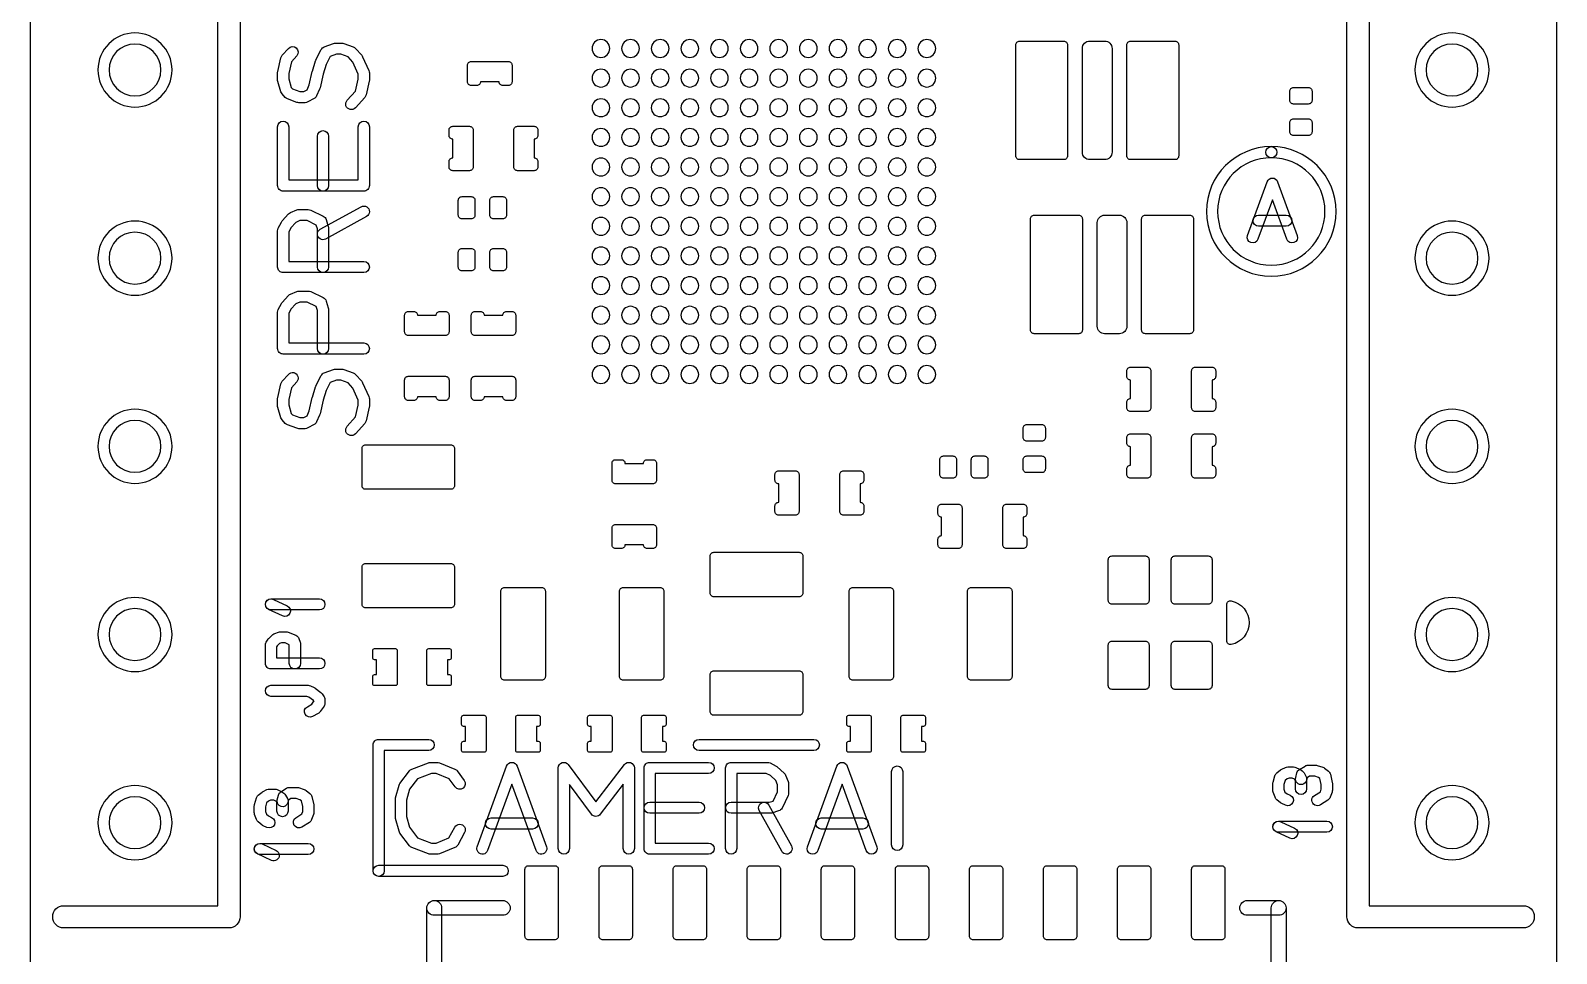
# Model space of a CAD drawing. Extents: x 0 to 20.6, y 0 to 50.
# Drawn here: x 0 to 20.6, y 10.93 to 23.39 of the extents above; entities that cross this region are included whole.
import ezdxf

# ---------------------------------------------------------------- set-up
doc = ezdxf.new("R2010")
doc.units = 0
for name, color, linetype in [('HOLE_1_6', 7, 'CONTINUOUS'), ('NC_Resist-A', 221, 'CONTINUOUS'), ('NC_Symbol-A', 140, 'CONTINUOUS'), ('OUTLINE', 7, 'CONTINUOUS')]:
    doc.layers.add(name, color=color, linetype=linetype)

msp = doc.modelspace()

# ---------------------------------------------------------------- linework, layer by layer
at = {"layer": 'HOLE_1_6'}
for points in [[(1.76, 22.86, 1), (1.06, 22.86, 1), (1.76, 22.86)], [(19.54, 22.86, 1), (18.84, 22.86, 1), (19.54, 22.86)], [(1.76, 20.32, 1), (1.06, 20.32, 1), (1.76, 20.32)], [(19.54, 20.32, 1), (18.84, 20.32, 1), (19.54, 20.32)], [(1.76, 17.78, 1), (1.06, 17.78, 1), (1.76, 17.78)], [(19.54, 17.78, 1), (18.84, 17.78, 1), (19.54, 17.78)], [(1.76, 15.24, 1), (1.06, 15.24, 1), (1.76, 15.24)], [(19.54, 15.24, 1), (18.84, 15.24, 1), (19.54, 15.24)], [(1.76, 12.7, 1), (1.06, 12.7, 1), (1.76, 12.7)], [(19.54, 12.7, 1), (18.84, 12.7, 1), (19.54, 12.7)]]:
    msp.add_lwpolyline(points, format="xyb", close=True, dxfattribs=at)
at = {"layer": 'NC_Resist-A'}
for points in [[(1.41, 22.36, 1), (1.41, 23.36, 1), (1.41, 22.36)], [(19.19, 22.36, 1), (19.19, 23.36, 1), (19.19, 22.36)], [(7.82, 23.15, 1), (7.58, 23.15, 1), (7.82, 23.15)], [(8.22, 23.15, 1), (7.98, 23.15, 1), (8.22, 23.15)], [(8.62, 23.15, 1), (8.38, 23.15, 1), (8.62, 23.15)], [(9.02, 23.15, 1), (8.78, 23.15, 1), (9.02, 23.15)], [(9.42, 23.15, 1), (9.18, 23.15, 1), (9.42, 23.15)], [(9.82, 23.15, 1), (9.58, 23.15, 1), (9.82, 23.15)], [(10.22, 23.15, 1), (9.98, 23.15, 1), (10.22, 23.15)], [(10.62, 23.15, 1), (10.38, 23.15, 1), (10.62, 23.15)], [(11.02, 23.15, 1), (10.78, 23.15, 1), (11.02, 23.15)], [(11.42, 23.15, 1), (11.18, 23.15, 1), (11.42, 23.15)], [(11.82, 23.15, 1), (11.58, 23.15, 1), (11.82, 23.15)], [(12.22, 23.15, 1), (11.98, 23.15, 1), (12.22, 23.15)], [(13.3, 23.2, -0.414214), (13.35, 23.25), (13.95, 23.25, -0.414214), (14, 23.2), (14, 21.7, -0.414214), (13.95, 21.65), (13.35, 21.65, -0.414214), (13.3, 21.7)], [(14.8, 23.2, -0.414214), (14.85, 23.25), (15.45, 23.25, -0.414214), (15.5, 23.2), (15.5, 21.7, -0.414214), (15.45, 21.65), (14.85, 21.65, -0.414214), (14.8, 21.7)], [(6.45, 22.975, -0.414214), (6.5, 22.925), (6.5, 22.7, -0.414214), (6.45, 22.65), (6.375, 22.65, -0.414214), (6.325, 22.7), (6.325, 22.7), (6.075, 22.7), (6.075, 22.7, -0.414214), (6.025, 22.65), (5.95, 22.65, -0.414214), (5.9, 22.7), (5.9, 22.925, -0.414214), (5.95, 22.975)], [(7.82, 22.75, 1), (7.58, 22.75, 1), (7.82, 22.75)], [(8.22, 22.75, 1), (7.98, 22.75, 1), (8.22, 22.75)], [(8.62, 22.75, 1), (8.38, 22.75, 1), (8.62, 22.75)], [(9.02, 22.75, 1), (8.78, 22.75, 1), (9.02, 22.75)], [(9.42, 22.75, 1), (9.18, 22.75, 1), (9.42, 22.75)], [(9.82, 22.75, 1), (9.58, 22.75, 1), (9.82, 22.75)], [(10.22, 22.75, 1), (9.98, 22.75, 1), (10.22, 22.75)], [(10.62, 22.75, 1), (10.38, 22.75, 1), (10.62, 22.75)], [(11.02, 22.75, 1), (10.78, 22.75, 1), (11.02, 22.75)], [(11.42, 22.75, 1), (11.18, 22.75, 1), (11.42, 22.75)], [(11.82, 22.75, 1), (11.58, 22.75, 1), (11.82, 22.75)], [(12.22, 22.75, 1), (11.98, 22.75, 1), (12.22, 22.75)], [(7.82, 22.35, 1), (7.58, 22.35, 1), (7.82, 22.35)], [(8.22, 22.35, 1), (7.98, 22.35, 1), (8.22, 22.35)], [(8.62, 22.35, 1), (8.38, 22.35, 1), (8.62, 22.35)], [(9.02, 22.35, 1), (8.78, 22.35, 1), (9.02, 22.35)], [(9.42, 22.35, 1), (9.18, 22.35, 1), (9.42, 22.35)], [(9.82, 22.35, 1), (9.58, 22.35, 1), (9.82, 22.35)], [(10.22, 22.35, 1), (9.98, 22.35, 1), (10.22, 22.35)], [(10.62, 22.35, 1), (10.38, 22.35, 1), (10.62, 22.35)], [(11.02, 22.35, 1), (10.78, 22.35, 1), (11.02, 22.35)], [(11.42, 22.35, 1), (11.18, 22.35, 1), (11.42, 22.35)], [(11.82, 22.35, 1), (11.58, 22.35, 1), (11.82, 22.35)], [(12.22, 22.35, 1), (11.98, 22.35, 1), (12.22, 22.35)], [(17.25, 22.625, -0.414214), (17.3, 22.575), (17.3, 22.45, -0.414214), (17.25, 22.4), (17.05, 22.4, -0.414214), (17, 22.45), (17, 22.575, -0.414214), (17.05, 22.625)], [(5.975, 21.55, -0.414214), (5.925, 21.5), (5.7, 21.5, -0.414214), (5.65, 21.55), (5.65, 21.625, -0.414214), (5.7, 21.675), (5.7, 21.675), (5.7, 21.925), (5.7, 21.925, -0.414214), (5.65, 21.975), (5.65, 22.05, -0.414214), (5.7, 22.1), (5.925, 22.1, -0.414214), (5.975, 22.05)], [(6.525, 22.05, -0.414214), (6.575, 22.1), (6.8, 22.1, -0.414214), (6.85, 22.05), (6.85, 21.975, -0.414214), (6.8, 21.925), (6.8, 21.925), (6.8, 21.675), (6.8, 21.675, -0.414214), (6.85, 21.625), (6.85, 21.55, -0.414214), (6.8, 21.5), (6.575, 21.5, -0.414214), (6.525, 21.55)], [(7.82, 21.95, 1), (7.58, 21.95, 1), (7.82, 21.95)], [(8.22, 21.95, 1), (7.98, 21.95, 1), (8.22, 21.95)], [(8.62, 21.95, 1), (8.38, 21.95, 1), (8.62, 21.95)], [(9.02, 21.95, 1), (8.78, 21.95, 1), (9.02, 21.95)], [(9.42, 21.95, 1), (9.18, 21.95, 1), (9.42, 21.95)], [(9.82, 21.95, 1), (9.58, 21.95, 1), (9.82, 21.95)], [(10.22, 21.95, 1), (9.98, 21.95, 1), (10.22, 21.95)], [(10.62, 21.95, 1), (10.38, 21.95, 1), (10.62, 21.95)], [(11.02, 21.95, 1), (10.78, 21.95, 1), (11.02, 21.95)], [(11.42, 21.95, 1), (11.18, 21.95, 1), (11.42, 21.95)], [(11.82, 21.95, 1), (11.58, 21.95, 1), (11.82, 21.95)], [(12.22, 21.95, 1), (11.98, 21.95, 1), (12.22, 21.95)], [(17.05, 21.975, -0.414214), (17, 22.025), (17, 22.15, -0.414214), (17.05, 22.2), (17.25, 22.2, -0.414214), (17.3, 22.15), (17.3, 22.025, -0.414214), (17.25, 21.975)], [(7.82, 21.55, 1), (7.58, 21.55, 1), (7.82, 21.55)], [(8.22, 21.55, 1), (7.98, 21.55, 1), (8.22, 21.55)], [(8.62, 21.55, 1), (8.38, 21.55, 1), (8.62, 21.55)], [(9.02, 21.55, 1), (8.78, 21.55, 1), (9.02, 21.55)], [(9.42, 21.55, 1), (9.18, 21.55, 1), (9.42, 21.55)], [(9.82, 21.55, 1), (9.58, 21.55, 1), (9.82, 21.55)], [(10.22, 21.55, 1), (9.98, 21.55, 1), (10.22, 21.55)], [(10.62, 21.55, 1), (10.38, 21.55, 1), (10.62, 21.55)], [(11.02, 21.55, 1), (10.78, 21.55, 1), (11.02, 21.55)], [(11.42, 21.55, 1), (11.18, 21.55, 1), (11.42, 21.55)], [(11.82, 21.55, 1), (11.58, 21.55, 1), (11.82, 21.55)], [(12.22, 21.55, 1), (11.98, 21.55, 1), (12.22, 21.55)], [(7.82, 21.15, 1), (7.58, 21.15, 1), (7.82, 21.15)], [(8.22, 21.15, 1), (7.98, 21.15, 1), (8.22, 21.15)], [(8.62, 21.15, 1), (8.38, 21.15, 1), (8.62, 21.15)], [(9.02, 21.15, 1), (8.78, 21.15, 1), (9.02, 21.15)], [(9.42, 21.15, 1), (9.18, 21.15, 1), (9.42, 21.15)], [(9.82, 21.15, 1), (9.58, 21.15, 1), (9.82, 21.15)], [(10.22, 21.15, 1), (9.98, 21.15, 1), (10.22, 21.15)], [(10.62, 21.15, 1), (10.38, 21.15, 1), (10.62, 21.15)], [(11.02, 21.15, 1), (10.78, 21.15, 1), (11.02, 21.15)], [(11.42, 21.15, 1), (11.18, 21.15, 1), (11.42, 21.15)], [(11.82, 21.15, 1), (11.58, 21.15, 1), (11.82, 21.15)], [(12.22, 21.15, 1), (11.98, 21.15, 1), (12.22, 21.15)], [(5.775, 21.1, -0.414214), (5.825, 21.15), (5.95, 21.15, -0.414214), (6, 21.1), (6, 20.9, -0.414214), (5.95, 20.85), (5.825, 20.85, -0.414214), (5.775, 20.9)], [(6.425, 20.9, -0.414214), (6.375, 20.85), (6.25, 20.85, -0.414214), (6.2, 20.9), (6.2, 21.1, -0.414214), (6.25, 21.15), (6.375, 21.15, -0.414214), (6.425, 21.1)], [(1.41, 19.82, 1), (1.41, 20.82, 1), (1.41, 19.82)], [(7.82, 20.75, 1), (7.58, 20.75, 1), (7.82, 20.75)], [(8.22, 20.75, 1), (7.98, 20.75, 1), (8.22, 20.75)], [(8.62, 20.75, 1), (8.38, 20.75, 1), (8.62, 20.75)], [(9.02, 20.75, 1), (8.78, 20.75, 1), (9.02, 20.75)], [(9.42, 20.75, 1), (9.18, 20.75, 1), (9.42, 20.75)], [(9.82, 20.75, 1), (9.58, 20.75, 1), (9.82, 20.75)], [(10.22, 20.75, 1), (9.98, 20.75, 1), (10.22, 20.75)], [(10.62, 20.75, 1), (10.38, 20.75, 1), (10.62, 20.75)], [(11.02, 20.75, 1), (10.78, 20.75, 1), (11.02, 20.75)], [(11.42, 20.75, 1), (11.18, 20.75, 1), (11.42, 20.75)], [(11.82, 20.75, 1), (11.58, 20.75, 1), (11.82, 20.75)], [(12.22, 20.75, 1), (11.98, 20.75, 1), (12.22, 20.75)], [(13.5, 20.85, -0.414214), (13.55, 20.9), (14.15, 20.9, -0.414214), (14.2, 20.85), (14.2, 19.35, -0.414214), (14.15, 19.3), (13.55, 19.3, -0.414214), (13.5, 19.35)], [(15, 20.85, -0.414214), (15.05, 20.9), (15.65, 20.9, -0.414214), (15.7, 20.85), (15.7, 19.35, -0.414214), (15.65, 19.3), (15.05, 19.3, -0.414214), (15, 19.35)], [(19.19, 19.82, 1), (19.19, 20.82, 1), (19.19, 19.82)], [(5.775, 20.4, -0.414214), (5.825, 20.45), (5.95, 20.45, -0.414214), (6, 20.4), (6, 20.2, -0.414214), (5.95, 20.15), (5.825, 20.15, -0.414214), (5.775, 20.2)], [(6.425, 20.2, -0.414214), (6.375, 20.15), (6.25, 20.15, -0.414214), (6.2, 20.2), (6.2, 20.4, -0.414214), (6.25, 20.45), (6.375, 20.45, -0.414214), (6.425, 20.4)], [(7.82, 20.35, 1), (7.58, 20.35, 1), (7.82, 20.35)], [(8.22, 20.35, 1), (7.98, 20.35, 1), (8.22, 20.35)], [(8.62, 20.35, 1), (8.38, 20.35, 1), (8.62, 20.35)], [(9.02, 20.35, 1), (8.78, 20.35, 1), (9.02, 20.35)], [(9.42, 20.35, 1), (9.18, 20.35, 1), (9.42, 20.35)], [(9.82, 20.35, 1), (9.58, 20.35, 1), (9.82, 20.35)], [(10.22, 20.35, 1), (9.98, 20.35, 1), (10.22, 20.35)], [(10.62, 20.35, 1), (10.38, 20.35, 1), (10.62, 20.35)], [(11.02, 20.35, 1), (10.78, 20.35, 1), (11.02, 20.35)], [(11.42, 20.35, 1), (11.18, 20.35, 1), (11.42, 20.35)], [(11.82, 20.35, 1), (11.58, 20.35, 1), (11.82, 20.35)], [(12.22, 20.35, 1), (11.98, 20.35, 1), (12.22, 20.35)], [(7.82, 19.95, 1), (7.58, 19.95, 1), (7.82, 19.95)], [(8.22, 19.95, 1), (7.98, 19.95, 1), (8.22, 19.95)], [(8.62, 19.95, 1), (8.38, 19.95, 1), (8.62, 19.95)], [(9.02, 19.95, 1), (8.78, 19.95, 1), (9.02, 19.95)], [(9.42, 19.95, 1), (9.18, 19.95, 1), (9.42, 19.95)], [(9.82, 19.95, 1), (9.58, 19.95, 1), (9.82, 19.95)], [(10.22, 19.95, 1), (9.98, 19.95, 1), (10.22, 19.95)], [(10.62, 19.95, 1), (10.38, 19.95, 1), (10.62, 19.95)], [(11.02, 19.95, 1), (10.78, 19.95, 1), (11.02, 19.95)], [(11.42, 19.95, 1), (11.18, 19.95, 1), (11.42, 19.95)], [(11.82, 19.95, 1), (11.58, 19.95, 1), (11.82, 19.95)], [(12.22, 19.95, 1), (11.98, 19.95, 1), (12.22, 19.95)], [(5.1, 19.275, -0.414214), (5.05, 19.325), (5.05, 19.55, -0.414214), (5.1, 19.6), (5.175, 19.6, -0.414214), (5.225, 19.55), (5.225, 19.55), (5.475, 19.55), (5.475, 19.55, -0.414214), (5.525, 19.6), (5.6, 19.6, -0.414214), (5.65, 19.55), (5.65, 19.325, -0.414214), (5.6, 19.275)], [(6, 19.275, -0.414214), (5.95, 19.325), (5.95, 19.55, -0.414214), (6, 19.6), (6.075, 19.6, -0.414214), (6.125, 19.55), (6.125, 19.55), (6.375, 19.55), (6.375, 19.55, -0.414214), (6.425, 19.6), (6.5, 19.6, -0.414214), (6.55, 19.55), (6.55, 19.325, -0.414214), (6.5, 19.275)], [(7.82, 19.55, 1), (7.58, 19.55, 1), (7.82, 19.55)], [(8.22, 19.55, 1), (7.98, 19.55, 1), (8.22, 19.55)], [(8.62, 19.55, 1), (8.38, 19.55, 1), (8.62, 19.55)], [(9.02, 19.55, 1), (8.78, 19.55, 1), (9.02, 19.55)], [(9.42, 19.55, 1), (9.18, 19.55, 1), (9.42, 19.55)], [(9.82, 19.55, 1), (9.58, 19.55, 1), (9.82, 19.55)], [(10.22, 19.55, 1), (9.98, 19.55, 1), (10.22, 19.55)], [(10.62, 19.55, 1), (10.38, 19.55, 1), (10.62, 19.55)], [(11.02, 19.55, 1), (10.78, 19.55, 1), (11.02, 19.55)], [(11.42, 19.55, 1), (11.18, 19.55, 1), (11.42, 19.55)], [(11.82, 19.55, 1), (11.58, 19.55, 1), (11.82, 19.55)], [(12.22, 19.55, 1), (11.98, 19.55, 1), (12.22, 19.55)], [(7.82, 19.15, 1), (7.58, 19.15, 1), (7.82, 19.15)], [(8.22, 19.15, 1), (7.98, 19.15, 1), (8.22, 19.15)], [(8.62, 19.15, 1), (8.38, 19.15, 1), (8.62, 19.15)], [(9.02, 19.15, 1), (8.78, 19.15, 1), (9.02, 19.15)], [(9.42, 19.15, 1), (9.18, 19.15, 1), (9.42, 19.15)], [(9.82, 19.15, 1), (9.58, 19.15, 1), (9.82, 19.15)], [(10.22, 19.15, 1), (9.98, 19.15, 1), (10.22, 19.15)], [(10.62, 19.15, 1), (10.38, 19.15, 1), (10.62, 19.15)], [(11.02, 19.15, 1), (10.78, 19.15, 1), (11.02, 19.15)], [(11.42, 19.15, 1), (11.18, 19.15, 1), (11.42, 19.15)], [(11.82, 19.15, 1), (11.58, 19.15, 1), (11.82, 19.15)], [(12.22, 19.15, 1), (11.98, 19.15, 1), (12.22, 19.15)], [(7.82, 18.75, 1), (7.58, 18.75, 1), (7.82, 18.75)], [(8.22, 18.75, 1), (7.98, 18.75, 1), (8.22, 18.75)], [(8.62, 18.75, 1), (8.38, 18.75, 1), (8.62, 18.75)], [(9.02, 18.75, 1), (8.78, 18.75, 1), (9.02, 18.75)], [(9.42, 18.75, 1), (9.18, 18.75, 1), (9.42, 18.75)], [(9.82, 18.75, 1), (9.58, 18.75, 1), (9.82, 18.75)], [(10.22, 18.75, 1), (9.98, 18.75, 1), (10.22, 18.75)], [(10.62, 18.75, 1), (10.38, 18.75, 1), (10.62, 18.75)], [(11.02, 18.75, 1), (10.78, 18.75, 1), (11.02, 18.75)], [(11.42, 18.75, 1), (11.18, 18.75, 1), (11.42, 18.75)], [(11.82, 18.75, 1), (11.58, 18.75, 1), (11.82, 18.75)], [(12.22, 18.75, 1), (11.98, 18.75, 1), (12.22, 18.75)], [(15.125, 18.3, -0.414214), (15.075, 18.25), (14.85, 18.25, -0.414214), (14.8, 18.3), (14.8, 18.375, -0.414214), (14.85, 18.425), (14.85, 18.425), (14.85, 18.675), (14.85, 18.675, -0.414214), (14.8, 18.725), (14.8, 18.8, -0.414214), (14.85, 18.85), (15.075, 18.85, -0.414214), (15.125, 18.8)], [(15.675, 18.8, -0.414214), (15.725, 18.85), (15.95, 18.85, -0.414214), (16, 18.8), (16, 18.725, -0.414214), (15.95, 18.675), (15.95, 18.675), (15.95, 18.425), (15.95, 18.425, -0.414214), (16, 18.375), (16, 18.3, -0.414214), (15.95, 18.25), (15.725, 18.25, -0.414214), (15.675, 18.3)], [(5.6, 18.725, -0.414214), (5.65, 18.675), (5.65, 18.45, -0.414214), (5.6, 18.4), (5.525, 18.4, -0.414214), (5.475, 18.45), (5.475, 18.45), (5.225, 18.45), (5.225, 18.45, -0.414214), (5.175, 18.4), (5.1, 18.4, -0.414214), (5.05, 18.45), (5.05, 18.675, -0.414214), (5.1, 18.725)], [(6.5, 18.725, -0.414214), (6.55, 18.675), (6.55, 18.45, -0.414214), (6.5, 18.4), (6.425, 18.4, -0.414214), (6.375, 18.45), (6.375, 18.45), (6.125, 18.45), (6.125, 18.45, -0.414214), (6.075, 18.4), (6, 18.4, -0.414214), (5.95, 18.45), (5.95, 18.675, -0.414214), (6, 18.725)], [(1.41, 17.28, 1), (1.41, 18.28, 1), (1.41, 17.28)], [(19.19, 17.28, 1), (19.19, 18.28, 1), (19.19, 17.28)], [(13.65, 18.075, -0.414214), (13.7, 18.025), (13.7, 17.9, -0.414214), (13.65, 17.85), (13.45, 17.85, -0.414214), (13.4, 17.9), (13.4, 18.025, -0.414214), (13.45, 18.075)], [(15.125, 17.4, -0.414214), (15.075, 17.35), (14.85, 17.35, -0.414214), (14.8, 17.4), (14.8, 17.475, -0.414214), (14.85, 17.525), (14.85, 17.525), (14.85, 17.775), (14.85, 17.775, -0.414214), (14.8, 17.825), (14.8, 17.9, -0.414214), (14.85, 17.95), (15.075, 17.95, -0.414214), (15.125, 17.9)], [(15.675, 17.9, -0.414214), (15.725, 17.95), (15.95, 17.95, -0.414214), (16, 17.9), (16, 17.825, -0.414214), (15.95, 17.775), (15.95, 17.775), (15.95, 17.525), (15.95, 17.525, -0.414214), (16, 17.475), (16, 17.4, -0.414214), (15.95, 17.35), (15.725, 17.35, -0.414214), (15.675, 17.4)], [(5.675, 17.8, -0.414214), (5.725, 17.75), (5.725, 17.25, -0.414214), (5.675, 17.2), (4.525, 17.2, -0.414214), (4.475, 17.25), (4.475, 17.75, -0.414214), (4.525, 17.8)], [(7.9, 17.275, -0.414214), (7.85, 17.325), (7.85, 17.55, -0.414214), (7.9, 17.6), (7.975, 17.6, -0.414214), (8.025, 17.55), (8.025, 17.55), (8.275, 17.55), (8.275, 17.55, -0.414214), (8.325, 17.6), (8.4, 17.6, -0.414214), (8.45, 17.55), (8.45, 17.325, -0.414214), (8.4, 17.275)], [(12.275, 17.6, -0.414214), (12.325, 17.65), (12.45, 17.65, -0.414214), (12.5, 17.6), (12.5, 17.4, -0.414214), (12.45, 17.35), (12.325, 17.35, -0.414214), (12.275, 17.4)], [(12.925, 17.4, -0.414214), (12.875, 17.35), (12.75, 17.35, -0.414214), (12.7, 17.4), (12.7, 17.6, -0.414214), (12.75, 17.65), (12.875, 17.65, -0.414214), (12.925, 17.6)], [(13.45, 17.425, -0.414214), (13.4, 17.475), (13.4, 17.6, -0.414214), (13.45, 17.65), (13.65, 17.65, -0.414214), (13.7, 17.6), (13.7, 17.475, -0.414214), (13.65, 17.425)], [(10.375, 16.9, -0.414214), (10.325, 16.85), (10.1, 16.85, -0.414214), (10.05, 16.9), (10.05, 16.975, -0.414214), (10.1, 17.025), (10.1, 17.025), (10.1, 17.275), (10.1, 17.275, -0.414214), (10.05, 17.325), (10.05, 17.4, -0.414214), (10.1, 17.45), (10.325, 17.45, -0.414214), (10.375, 17.4)], [(10.925, 17.4, -0.414214), (10.975, 17.45), (11.2, 17.45, -0.414214), (11.25, 17.4), (11.25, 17.325, -0.414214), (11.2, 17.275), (11.2, 17.275), (11.2, 17.025), (11.2, 17.025, -0.414214), (11.25, 16.975), (11.25, 16.9, -0.414214), (11.2, 16.85), (10.975, 16.85, -0.414214), (10.925, 16.9)], [(12.575, 16.45, -0.414214), (12.525, 16.4), (12.3, 16.4, -0.414214), (12.25, 16.45), (12.25, 16.525, -0.414214), (12.3, 16.575), (12.3, 16.575), (12.3, 16.825), (12.3, 16.825, -0.414214), (12.25, 16.875), (12.25, 16.95, -0.414214), (12.3, 17), (12.525, 17, -0.414214), (12.575, 16.95)], [(13.125, 16.95, -0.414214), (13.175, 17), (13.4, 17, -0.414214), (13.45, 16.95), (13.45, 16.875, -0.414214), (13.4, 16.825), (13.4, 16.825), (13.4, 16.575), (13.4, 16.575, -0.414214), (13.45, 16.525), (13.45, 16.45, -0.414214), (13.4, 16.4), (13.175, 16.4, -0.414214), (13.125, 16.45)], [(8.4, 16.725, -0.414214), (8.45, 16.675), (8.45, 16.45, -0.414214), (8.4, 16.4), (8.325, 16.4, -0.414214), (8.275, 16.45), (8.275, 16.45), (8.025, 16.45), (8.025, 16.45, -0.414214), (7.975, 16.4), (7.9, 16.4, -0.414214), (7.85, 16.45), (7.85, 16.675, -0.414214), (7.9, 16.725)], [(10.375, 16.35, -0.414214), (10.425, 16.3), (10.425, 15.8, -0.414214), (10.375, 15.75), (9.225, 15.75, -0.414214), (9.175, 15.8), (9.175, 16.3, -0.414214), (9.225, 16.35)], [(15.1, 15.7, -0.414214), (15.05, 15.65), (14.6, 15.65, -0.414214), (14.55, 15.7), (14.55, 16.25, -0.414214), (14.6, 16.3), (15.05, 16.3, -0.414214), (15.1, 16.25)], [(15.95, 15.7, -0.414214), (15.9, 15.65), (15.45, 15.65, -0.414214), (15.4, 15.7), (15.4, 16.25, -0.414214), (15.45, 16.3), (15.9, 16.3, -0.414214), (15.95, 16.25)], [(5.675, 16.2, -0.414214), (5.725, 16.15), (5.725, 15.65, -0.414214), (5.675, 15.6), (4.525, 15.6, -0.414214), (4.475, 15.65), (4.475, 16.15, -0.414214), (4.525, 16.2)], [(6.95, 14.675, -0.414214), (6.9, 14.625), (6.4, 14.625, -0.414214), (6.35, 14.675), (6.35, 15.825, -0.414214), (6.4, 15.875), (6.9, 15.875, -0.414214), (6.95, 15.825)], [(8.55, 14.675, -0.414214), (8.5, 14.625), (8, 14.625, -0.414214), (7.95, 14.675), (7.95, 15.825, -0.414214), (8, 15.875), (8.5, 15.875, -0.414214), (8.55, 15.825)], [(11.65, 14.675, -0.414214), (11.6, 14.625), (11.1, 14.625, -0.414214), (11.05, 14.675), (11.05, 15.825, -0.414214), (11.1, 15.875), (11.6, 15.875, -0.414214), (11.65, 15.825)], [(13.25, 14.675, -0.414214), (13.2, 14.625), (12.7, 14.625, -0.414214), (12.65, 14.675), (12.65, 15.825, -0.414214), (12.7, 15.875), (13.2, 15.875, -0.414214), (13.25, 15.825)], [(1.41, 14.74, 1), (1.41, 15.74, 1), (1.41, 14.74)], [(19.19, 14.74, 1), (19.19, 15.74, 1), (19.19, 14.74)], [(4.95, 14.575, -0.414214), (4.925, 14.55), (4.645, 14.55, -0.414214), (4.62, 14.575), (4.62, 14.675, -0.414214), (4.645, 14.7), (4.67, 14.7), (4.67, 14.9), (4.645, 14.9, -0.414214), (4.62, 14.925), (4.62, 15.025, -0.414214), (4.645, 15.05), (4.925, 15.05, -0.414214), (4.95, 15.025)], [(5.35, 15.025, -0.414214), (5.375, 15.05), (5.655, 15.05, -0.414214), (5.68, 15.025), (5.68, 14.925, -0.414214), (5.655, 14.9), (5.63, 14.9), (5.63, 14.7), (5.655, 14.7, -0.414214), (5.68, 14.675), (5.68, 14.575, -0.414214), (5.655, 14.55), (5.375, 14.55, -0.414214), (5.35, 14.575)], [(15.1, 14.55, -0.414214), (15.05, 14.5), (14.6, 14.5, -0.414214), (14.55, 14.55), (14.55, 15.1, -0.414214), (14.6, 15.15), (15.05, 15.15, -0.414214), (15.1, 15.1)], [(15.95, 14.55, -0.414214), (15.9, 14.5), (15.45, 14.5, -0.414214), (15.4, 14.55), (15.4, 15.1, -0.414214), (15.45, 15.15), (15.9, 15.15, -0.414214), (15.95, 15.1)], [(10.375, 14.75, -0.414214), (10.425, 14.7), (10.425, 14.2, -0.414214), (10.375, 14.15), (9.225, 14.15, -0.414214), (9.175, 14.2), (9.175, 14.7, -0.414214), (9.225, 14.75)], [(6.15, 13.675, -0.414214), (6.125, 13.65), (5.845, 13.65, -0.414214), (5.82, 13.675), (5.82, 13.775, -0.414214), (5.845, 13.8), (5.87, 13.8), (5.87, 14), (5.845, 14, -0.414214), (5.82, 14.025), (5.82, 14.125, -0.414214), (5.845, 14.15), (6.125, 14.15, -0.414214), (6.15, 14.125)], [(6.55, 14.125, -0.414214), (6.575, 14.15), (6.855, 14.15, -0.414214), (6.88, 14.125), (6.88, 14.025, -0.414214), (6.855, 14), (6.83, 14), (6.83, 13.8), (6.855, 13.8, -0.414214), (6.88, 13.775), (6.88, 13.675, -0.414214), (6.855, 13.65), (6.575, 13.65, -0.414214), (6.55, 13.675)], [(7.85, 13.675, -0.414214), (7.825, 13.65), (7.545, 13.65, -0.414214), (7.52, 13.675), (7.52, 13.775, -0.414214), (7.545, 13.8), (7.57, 13.8), (7.57, 14), (7.545, 14, -0.414214), (7.52, 14.025), (7.52, 14.125, -0.414214), (7.545, 14.15), (7.825, 14.15, -0.414214), (7.85, 14.125)], [(8.25, 14.125, -0.414214), (8.275, 14.15), (8.555, 14.15, -0.414214), (8.58, 14.125), (8.58, 14.025, -0.414214), (8.555, 14), (8.53, 14), (8.53, 13.8), (8.555, 13.8, -0.414214), (8.58, 13.775), (8.58, 13.675, -0.414214), (8.555, 13.65), (8.275, 13.65, -0.414214), (8.25, 13.675)], [(11.35, 13.675, -0.414214), (11.325, 13.65), (11.045, 13.65, -0.414214), (11.02, 13.675), (11.02, 13.775, -0.414214), (11.045, 13.8), (11.07, 13.8), (11.07, 14), (11.045, 14, -0.414214), (11.02, 14.025), (11.02, 14.125, -0.414214), (11.045, 14.15), (11.325, 14.15, -0.414214), (11.35, 14.125)], [(11.75, 14.125, -0.414214), (11.775, 14.15), (12.055, 14.15, -0.414214), (12.08, 14.125), (12.08, 14.025, -0.414214), (12.055, 14), (12.03, 14), (12.03, 13.8), (12.055, 13.8, -0.414214), (12.08, 13.775), (12.08, 13.675, -0.414214), (12.055, 13.65), (11.775, 13.65, -0.414214), (11.75, 13.675)], [(1.41, 12.2, 1), (1.41, 13.2, 1), (1.41, 12.2)], [(19.19, 12.2, 1), (19.19, 13.2, 1), (19.19, 12.2)], [(6.675, 12.07, -0.414214), (6.725, 12.12), (7.075, 12.12, -0.414214), (7.125, 12.07), (7.125, 11.17, -0.414214), (7.075, 11.12), (6.725, 11.12, -0.414214), (6.675, 11.17)], [(7.675, 12.07, -0.414214), (7.725, 12.12), (8.075, 12.12, -0.414214), (8.125, 12.07), (8.125, 11.17, -0.414214), (8.075, 11.12), (7.725, 11.12, -0.414214), (7.675, 11.17)], [(8.675, 12.07, -0.414214), (8.725, 12.12), (9.075, 12.12, -0.414214), (9.125, 12.07), (9.125, 11.17, -0.414214), (9.075, 11.12), (8.725, 11.12, -0.414214), (8.675, 11.17)], [(9.675, 12.07, -0.414214), (9.725, 12.12), (10.075, 12.12, -0.414214), (10.125, 12.07), (10.125, 11.17, -0.414214), (10.075, 11.12), (9.725, 11.12, -0.414214), (9.675, 11.17)], [(10.675, 12.07, -0.414214), (10.725, 12.12), (11.075, 12.12, -0.414214), (11.125, 12.07), (11.125, 11.17, -0.414214), (11.075, 11.12), (10.725, 11.12, -0.414214), (10.675, 11.17)], [(11.675, 12.07, -0.414214), (11.725, 12.12), (12.075, 12.12, -0.414214), (12.125, 12.07), (12.125, 11.17, -0.414214), (12.075, 11.12), (11.725, 11.12, -0.414214), (11.675, 11.17)], [(12.675, 12.07, -0.414214), (12.725, 12.12), (13.075, 12.12, -0.414214), (13.125, 12.07), (13.125, 11.17, -0.414214), (13.075, 11.12), (12.725, 11.12, -0.414214), (12.675, 11.17)], [(13.675, 12.07, -0.414214), (13.725, 12.12), (14.075, 12.12, -0.414214), (14.125, 12.07), (14.125, 11.17, -0.414214), (14.075, 11.12), (13.725, 11.12, -0.414214), (13.675, 11.17)], [(14.675, 12.07, -0.414214), (14.725, 12.12), (15.075, 12.12, -0.414214), (15.125, 12.07), (15.125, 11.17, -0.414214), (15.075, 11.12), (14.725, 11.12, -0.414214), (14.675, 11.17)], [(16.125, 11.17, -0.414214), (16.075, 11.12), (15.725, 11.12, -0.414214), (15.675, 11.17), (15.675, 12.07, -0.414214), (15.725, 12.12), (16.075, 12.12, -0.414214), (16.125, 12.07)]]:
    msp.add_lwpolyline(points, format="xyb", close=True, dxfattribs=at)
at = {"layer": 'NC_Symbol-A'}
for points in [[(0.45, 11.28, -1), (0.45, 11.58), (2.53, 11.58), (2.53, 44.3), (0.45, 44.3, -1), (0.45, 44.6), (2.68, 44.6, -0.414214), (2.83, 44.45), (2.83, 11.43, -0.414214), (2.68, 11.28)], [(17.77, 44.45, -1), (18.07, 44.45), (18.07, 11.58), (20.15, 11.58, -1), (20.15, 11.28), (17.92, 11.28, -0.414214), (17.77, 11.43)], [(3.48222, 23.15172, -1), (3.59326, 23.05088), (3.52161, 22.97197), (3.48538, 22.81237), (3.48538, 22.73837), (3.51972, 22.62491), (3.53842, 22.60432), (3.63597, 22.56851), (3.68827, 22.56851), (3.73446, 22.59395), (3.76346, 22.65782), (3.80422, 22.83738, -0.017696), (3.80558, 22.84251), (3.84803, 22.98277, -0.043342), (3.85285, 22.99482), (3.92361, 23.13508, -0.190177), (3.96472, 23.17171), (4.09207, 23.21846, -0.088195), (4.11792, 23.22305), (4.20283, 23.22305, -0.088162), (4.22867, 23.21846), (4.35603, 23.17171, -0.121076), (4.38572, 23.15171), (4.47062, 23.0582, -0.07787), (4.48338, 23.0388), (4.56829, 22.85179, -0.106969), (4.575, 22.82078), (4.575, 22.72727, -0.055853), (4.57314, 22.71067), (4.53069, 22.52366, -0.129239), (4.51307, 22.48984), (4.38571, 22.34958, -1), (4.27467, 22.45042), (4.38877, 22.57608), (4.425, 22.73568), (4.425, 22.80455), (4.35166, 22.96608), (4.28705, 23.03724), (4.1895, 23.07305), (4.13125, 23.07305), (4.0442, 23.04109), (3.98971, 22.93308), (3.94991, 22.80159), (3.90805, 22.61717, -0.050812), (3.9032, 22.60276), (3.86074, 22.50925, -0.161686), (3.82863, 22.47456), (3.74373, 22.42781, -0.126514), (3.70755, 22.41851), (3.62264, 22.41851, -0.088162), (3.5968, 22.4231), (3.46944, 22.46985, -0.121056), (3.43975, 22.48984), (3.3973, 22.53659, -0.111269), (3.38105, 22.56528), (3.3386, 22.70554, -0.073621), (3.33538, 22.72727), (3.33538, 22.82078, -0.055853), (3.33724, 22.83738), (3.37969, 23.02439, -0.129239), (3.39731, 23.05821)], [(14.5, 23.25, -0.414214), (14.6, 23.15), (14.6, 21.75, -0.414214), (14.5, 21.65), (14.3, 21.65, -0.414214), (14.2, 21.75), (14.2, 23.15, -0.414214), (14.3, 23.25)], [(3.33538, 22.09481, -1), (3.48538, 22.09481), (3.48538, 21.375), (4.425, 21.375), (4.425, 22.09481, -1), (4.575, 22.09481), (4.575, 21.3, -0.414214), (4.5, 21.225), (3.41038, 21.225, -0.414214), (3.33538, 21.3)], [(4.02311, 21.3, -1), (3.87311, 21.3), (3.87311, 21.96623, -1), (4.02311, 21.96623)], [(16.75, 21.675, -1), (16.75, 21.825), (16.75, 21.825, 1), (16.75, 20.075, 1), (16.75, 21.825), (16.75, 21.825, -1), (16.75, 21.675), (16.75, 21.675, 1), (16.75, 20.225, 1), (16.75, 21.675)], [(16.57046, 20.5743, -1), (16.42954, 20.6257), (16.69448, 21.35212, -0.699716), (16.8354, 21.35212), (17.10033, 20.6257, -1), (16.95941, 20.5743), (16.76494, 21.10753)], [(3.98429, 20.57846, -1), (3.91193, 20.70986), (4.46382, 21.01375, -1), (4.53618, 20.88235)], [(4.5, 20.275, -1), (4.5, 20.125), (3.41038, 20.125, -0.414214), (3.33538, 20.2), (3.33538, 20.69091, -0.120226), (3.34381, 20.72545), (3.38626, 20.80727, -0.064758), (3.39731, 20.82315), (3.48222, 20.91665, -0.110906), (3.50911, 20.93555), (3.59401, 20.97062, -0.098232), (3.62264, 20.9763), (3.75, 20.9763, -0.112738), (3.78256, 20.96887), (3.95237, 20.88705, -0.209988), (3.99159, 20.8412), (4.01989, 20.74769, -0.073588), (4.02311, 20.72597), (4.02311, 20.2, -1), (3.87311, 20.2), (3.87311, 20.71487), (3.85757, 20.76622), (3.73287, 20.8263), (3.63752, 20.8263), (3.58194, 20.80334), (3.51491, 20.72953), (3.48538, 20.67261), (3.48538, 20.275)], [(14.7, 20.9, -0.414214), (14.8, 20.8), (14.8, 19.4, -0.414214), (14.7, 19.3), (14.5, 19.3, -0.414214), (14.4, 19.4), (14.4, 20.8, -0.414214), (14.5, 20.9)], [(16.57792, 20.75142, -1), (16.57792, 20.90142), (16.95195, 20.90142, -1), (16.95195, 20.75142)], [(4.5, 19.175, -1), (4.5, 19.025), (3.41038, 19.025, -0.414214), (3.33538, 19.1), (3.33538, 19.59091, -0.120226), (3.34381, 19.62545), (3.38626, 19.70727, -0.064758), (3.39731, 19.72315), (3.48222, 19.81665, -0.110906), (3.50911, 19.83555), (3.59401, 19.87062, -0.098232), (3.62264, 19.8763), (3.75, 19.8763, -0.112738), (3.78256, 19.86887), (3.95237, 19.78705, -0.209988), (3.99159, 19.7412), (4.01989, 19.64769, -0.073588), (4.02311, 19.62597), (4.02311, 19.1, -1), (3.87311, 19.1), (3.87311, 19.61487), (3.85757, 19.66622), (3.73287, 19.7263), (3.63752, 19.7263), (3.58194, 19.70334), (3.51491, 19.62953), (3.48538, 19.57261), (3.48538, 19.175)], [(3.48222, 18.75172, -1), (3.59326, 18.65088), (3.52161, 18.57197), (3.48538, 18.41237), (3.48538, 18.33837), (3.51972, 18.22491), (3.53842, 18.20432), (3.63597, 18.16851), (3.68827, 18.16851), (3.73446, 18.19395), (3.76346, 18.25782), (3.80422, 18.43738, -0.017696), (3.80558, 18.44251), (3.84803, 18.58277, -0.043342), (3.85285, 18.59482), (3.92361, 18.73508, -0.190177), (3.96472, 18.77171), (4.09207, 18.81846, -0.088195), (4.11792, 18.82305), (4.20283, 18.82305, -0.088162), (4.22867, 18.81846), (4.35603, 18.77171, -0.121076), (4.38572, 18.75171), (4.47062, 18.6582, -0.07787), (4.48338, 18.6388), (4.56829, 18.45179, -0.106969), (4.575, 18.42078), (4.575, 18.32727, -0.055853), (4.57314, 18.31067), (4.53069, 18.12366, -0.129239), (4.51307, 18.08984), (4.38571, 17.94958, -1), (4.27467, 18.05042), (4.38877, 18.17608), (4.425, 18.33568), (4.425, 18.40455), (4.35166, 18.56608), (4.28705, 18.63724), (4.1895, 18.67305), (4.13125, 18.67305), (4.0442, 18.64109), (3.98971, 18.53308), (3.94991, 18.40159), (3.90805, 18.21717, -0.050812), (3.9032, 18.20276), (3.86074, 18.10925, -0.161686), (3.82863, 18.07456), (3.74373, 18.02781, -0.126514), (3.70755, 18.01851), (3.62264, 18.01851, -0.088162), (3.5968, 18.0231), (3.46944, 18.06985, -0.121056), (3.43975, 18.08984), (3.3973, 18.13659, -0.111269), (3.38105, 18.16528), (3.3386, 18.30554, -0.073621), (3.33538, 18.32727), (3.33538, 18.42078, -0.055853), (3.33724, 18.43738), (3.37969, 18.62439, -0.129239), (3.39731, 18.65821)], [(3.46488, 15.62634, -1), (3.40116, 15.49054), (3.21437, 15.5782, -1), (3.27809, 15.714)], [(3.24623, 15.5711, -1), (3.24623, 15.7211), (3.9, 15.7211, -1), (3.9, 15.5711)], [(16.15, 15.64495, -0.474499), (16.21, 15.69394), (16.21, 15.69394, -0.816514), (16.21, 15.10606), (16.21, 15.10606, -0.474499), (16.15, 15.15505)], [(3.9, 14.925, -1), (3.9, 14.775), (3.24623, 14.775, -0.414214), (3.17123, 14.85), (3.17123, 15.09545, -0.140123), (3.18256, 15.13509), (3.20803, 15.176, -0.06792), (3.22098, 15.19161), (3.27192, 15.23837, -0.103163), (3.29823, 15.25404), (3.34917, 15.27157, -0.083065), (3.37358, 15.27565), (3.45, 15.27565, -0.095726), (3.47794, 15.27025), (3.57983, 15.22934, -0.213313), (3.62238, 15.18534), (3.63936, 15.13859, -0.087308), (3.64387, 15.11299), (3.64387, 14.85, -1), (3.49387, 14.85), (3.49387, 15.09979), (3.49284, 15.10263), (3.43551, 15.12565), (3.38612, 15.12565), (3.36184, 15.11729), (3.32996, 15.08803), (3.32123, 15.07401), (3.32123, 14.925)], [(3.24623, 14.40552, -1), (3.24623, 14.55552), (3.74717, 14.55552, -0.108008), (3.77846, 14.54868), (3.8294, 14.5253, -0.055675), (3.84367, 14.51672), (3.92009, 14.45828, -0.090524), (3.9382, 14.43834), (3.96367, 14.39743, -0.140123), (3.975, 14.35779), (3.975, 14.31688, -0.148757), (3.96229, 14.27511), (3.91135, 14.19914, -0.122744), (3.88446, 14.17479), (3.80804, 14.13388, -1), (3.73724, 14.26612), (3.79718, 14.29821), (3.825, 14.3397), (3.825, 14.33635), (3.8181, 14.34744), (3.75921, 14.39247), (3.73078, 14.40552)], [(4.775, 12.05, -1), (4.625, 12.05), (4.625, 13.75, -0.414214), (4.7, 13.825), (5.375, 13.825, -1), (5.375, 13.675), (4.775, 13.675)], [(9.025, 13.675, -1), (9.025, 13.825), (10.575, 13.825, -1), (10.575, 13.675)], [(5.85526, 13.27175, -1), (5.73436, 13.18297), (5.65346, 13.29315), (5.47635, 13.36462), (5.41125, 13.36462), (5.22216, 13.29233), (5.11524, 13.15112), (5.075, 13.00496), (5.075, 12.78467), (5.11524, 12.63851), (5.22216, 12.4973), (5.41125, 12.425), (5.47635, 12.425), (5.64848, 12.49447), (5.72911, 12.6409, -1), (5.86051, 12.56854), (5.767, 12.39873, -0.172647), (5.72937, 12.36536), (5.51898, 12.28045, -0.096196), (5.49091, 12.275), (5.3974, 12.275, -0.091539), (5.37062, 12.27995), (5.14854, 12.36486, -0.140295), (5.11553, 12.38964), (4.98696, 12.55945, -0.095127), (4.97444, 12.58481), (4.92769, 12.75462, -0.067273), (4.925, 12.77453), (4.925, 13.01509, -0.067273), (4.92769, 13.035), (4.97444, 13.20482, -0.095127), (4.98696, 13.23018), (5.11553, 13.39999, -0.140316), (5.14854, 13.42478), (5.37062, 13.50968, -0.091533), (5.3974, 13.51462), (5.49091, 13.51462, -0.096196), (5.51898, 13.50917), (5.72937, 13.42427, -0.13934), (5.76175, 13.39911)], [(6.17046, 12.3243, -1), (6.02954, 12.3757), (6.42694, 13.46532, -0.699716), (6.56786, 13.46532), (6.96527, 12.3757, -1), (6.82435, 12.3243), (6.4974, 13.22073)], [(7.275, 12.35, -1), (7.125, 12.35), (7.125, 13.43962, -0.721828), (7.26013, 13.48444), (7.63327, 12.98386), (8.01707, 13.48521, -0.716973), (8.15162, 13.43962), (8.15162, 12.35, -1), (8.00162, 12.35), (8.00162, 13.21826), (7.69202, 12.81384, -0.497802), (7.57234, 12.81461), (7.275, 13.21351)], [(9.15325, 13.51462, -1), (9.15325, 13.36462), (8.43344, 13.36462), (8.43344, 12.425), (9.15325, 12.425, -1), (9.15325, 12.275), (8.35844, 12.275, -0.414214), (8.28344, 12.35), (8.28344, 13.43962, -0.414214), (8.35844, 13.51462)], [(9.53344, 12.35, -1), (9.38344, 12.35), (9.38344, 13.43962, -0.414214), (9.45844, 13.51462), (9.94935, 13.51462, -0.120226), (9.98389, 13.50619), (10.06571, 13.46374, -0.064758), (10.08159, 13.45269), (10.1751, 13.36778, -0.110906), (10.194, 13.34089), (10.22906, 13.25599, -0.098232), (10.23474, 13.22736), (10.23474, 13.1, -0.112738), (10.22731, 13.06744), (10.14549, 12.89763, -0.209959), (10.09965, 12.85841), (10.00615, 12.83011, -0.073621), (9.98442, 12.82689), (9.45844, 12.82689, -1), (9.45844, 12.97689), (9.97332, 12.97689), (10.02466, 12.99243), (10.08474, 13.11713), (10.08474, 13.21248), (10.06179, 13.26806), (9.98797, 13.33509), (9.93105, 13.36462), (9.53344, 13.36462)], [(10.6289, 12.3243, -1), (10.48798, 12.3757), (10.88538, 13.46532, -0.699716), (11.0263, 13.46532), (11.42371, 12.3757, -1), (11.28279, 12.3243), (10.95584, 13.22073)], [(11.625, 13.39077, -1), (11.775, 13.39077), (11.775, 12.4, -1), (11.625, 12.4)], [(17.00485, 13.07207, -1), (16.94231, 12.93573), (16.89137, 12.9591, -0.061704), (16.87568, 12.96879), (16.82474, 13.0097, -0.137315), (16.80121, 13.04258), (16.77574, 13.11271, -0.087308), (16.77123, 13.13831), (16.77123, 13.22597, -0.07079), (16.77421, 13.24689), (16.79968, 13.33456, -0.154082), (16.82474, 13.37212), (16.87568, 13.41303, -0.061704), (16.89137, 13.42272), (16.94231, 13.44609, -0.107934), (16.97358, 13.45292), (17.05, 13.45292, -0.107934), (17.08127, 13.44609), (17.13221, 13.42272, -0.043237), (17.14347, 13.41633), (17.16895, 13.39879, -0.117807), (17.19228, 13.37289), (17.21775, 13.32614, -0.125359), (17.22689, 13.29026), (17.22689, 13.15584, -1), (17.07689, 13.15584), (17.07689, 13.27116), (17.06913, 13.28539), (17.06376, 13.28909), (17.03362, 13.30292), (16.98996, 13.30292), (16.96236, 13.29026), (16.93712, 13.26999), (16.92123, 13.2153), (16.92123, 13.15151), (16.93503, 13.11351), (16.96236, 13.09156)], [(17.2244, 13.27111, -1), (17.07938, 13.30941), (17.09636, 13.3737, -0.193245), (17.12973, 13.41853), (17.20614, 13.46528, -0.138125), (17.24528, 13.4763), (17.34717, 13.4763, -0.074355), (17.36911, 13.47302), (17.44552, 13.44964, -0.095213), (17.47054, 13.4364), (17.52149, 13.39549, -0.168753), (17.54763, 13.35378), (17.5731, 13.24274, -0.056437), (17.575, 13.22597), (17.575, 13.13831, -0.087308), (17.57049, 13.11271), (17.54502, 13.04258, -0.1664), (17.51455, 13.00475), (17.41266, 12.94047, -1), (17.33262, 13.06733), (17.4128, 13.11791), (17.425, 13.15151), (17.425, 13.21748), (17.40725, 13.29484), (17.38786, 13.31042), (17.33595, 13.3263), (17.2664, 13.3263), (17.2337, 13.30629)], [(3.25485, 12.77207, -1), (3.19231, 12.63573), (3.14137, 12.6591, -0.061704), (3.12568, 12.66879), (3.07474, 12.7097, -0.137315), (3.05121, 12.74258), (3.02574, 12.81271, -0.087308), (3.02123, 12.83831), (3.02123, 12.92597, -0.07079), (3.02421, 12.94689), (3.04968, 13.03456, -0.154082), (3.07474, 13.07212), (3.12568, 13.11303, -0.061704), (3.14137, 13.12272), (3.19231, 13.14609, -0.107934), (3.22358, 13.15292), (3.3, 13.15292, -0.107934), (3.33127, 13.14609), (3.38221, 13.12272, -0.043237), (3.39347, 13.11633), (3.41895, 13.09879, -0.117807), (3.44228, 13.07289), (3.46775, 13.02614, -0.125359), (3.47689, 12.99026), (3.47689, 12.85584, -1), (3.32689, 12.85584), (3.32689, 12.97116), (3.31913, 12.98539), (3.31376, 12.98909), (3.28362, 13.00292), (3.23996, 13.00292), (3.21236, 12.99026), (3.18712, 12.96999), (3.17123, 12.9153), (3.17123, 12.85151), (3.18503, 12.81351), (3.21236, 12.79156)], [(3.4744, 12.97111, -1), (3.32938, 13.00941), (3.34636, 13.0737, -0.193245), (3.37973, 13.11853), (3.45614, 13.16528, -0.138125), (3.49528, 13.1763), (3.59717, 13.1763, -0.074355), (3.61911, 13.17302), (3.69552, 13.14964, -0.095213), (3.72054, 13.1364), (3.77149, 13.09549, -0.168753), (3.79763, 13.05378), (3.8231, 12.94274, -0.056437), (3.825, 12.92597), (3.825, 12.83831, -0.087308), (3.82049, 12.81271), (3.79502, 12.74258, -0.1664), (3.76455, 12.70475), (3.66266, 12.64047, -1), (3.58262, 12.76733), (3.6628, 12.81791), (3.675, 12.85151), (3.675, 12.91748), (3.65725, 12.99484), (3.63786, 13.01042), (3.58595, 13.0263), (3.5164, 13.0263), (3.4837, 13.00629)], [(8.35844, 12.82689, -1), (8.35844, 12.97689), (9.02468, 12.97689, -1), (9.02468, 12.82689)], [(9.8369, 12.86571, -1), (9.9683, 12.93807), (10.27219, 12.38618, -1), (10.14079, 12.31382)], [(6.21688, 12.61462, -1), (6.21688, 12.76462), (6.77792, 12.76462, -1), (6.77792, 12.61462)], [(10.67532, 12.61462, -1), (10.67532, 12.76462), (11.23636, 12.76462, -1), (11.23636, 12.61462)], [(17.06488, 12.62634, -1), (17.00116, 12.49054), (16.81437, 12.5782, -1), (16.87809, 12.714)], [(16.84623, 12.5711, -1), (16.84623, 12.7211), (17.5, 12.7211, -1), (17.5, 12.5711)], [(3.31488, 12.32634, -1), (3.25116, 12.19054), (3.06437, 12.2782, -1), (3.12809, 12.414)], [(3.09623, 12.2711, -1), (3.09623, 12.4211), (3.75, 12.4211, -1), (3.75, 12.2711)], [(6.375, 12.125, -1), (6.375, 11.975), (4.7, 11.975, -1), (4.7, 12.125)], [(5.55, 9.59142, -1), (5.35, 9.59142), (5.35, 11.55, -1), (5.55, 11.55)], [(5.45, 11.45, -1), (5.45, 11.65), (6.375, 11.65, -1), (6.375, 11.45)], [(16.425, 11.45, -1), (16.425, 11.65), (16.85, 11.65, -1), (16.85, 11.45)], [(16.75, 11.55, -1), (16.95, 11.55), (16.95, 9.59142, -1), (16.75, 9.59142)]]:
    msp.add_lwpolyline(points, format="xyb", close=True, dxfattribs=at)
at = {"layer": 'OUTLINE'}
msp.add_lwpolyline([(0, 49, -0.414214), (1, 50), (19.6, 50, -0.414214), (20.6, 49), (20.6, 1, -0.414214), (19.6, 0), (1, 0, -0.414214), (0, 1)], format="xyb", close=True, dxfattribs=at)

doc.saveas('drawing.dxf')
